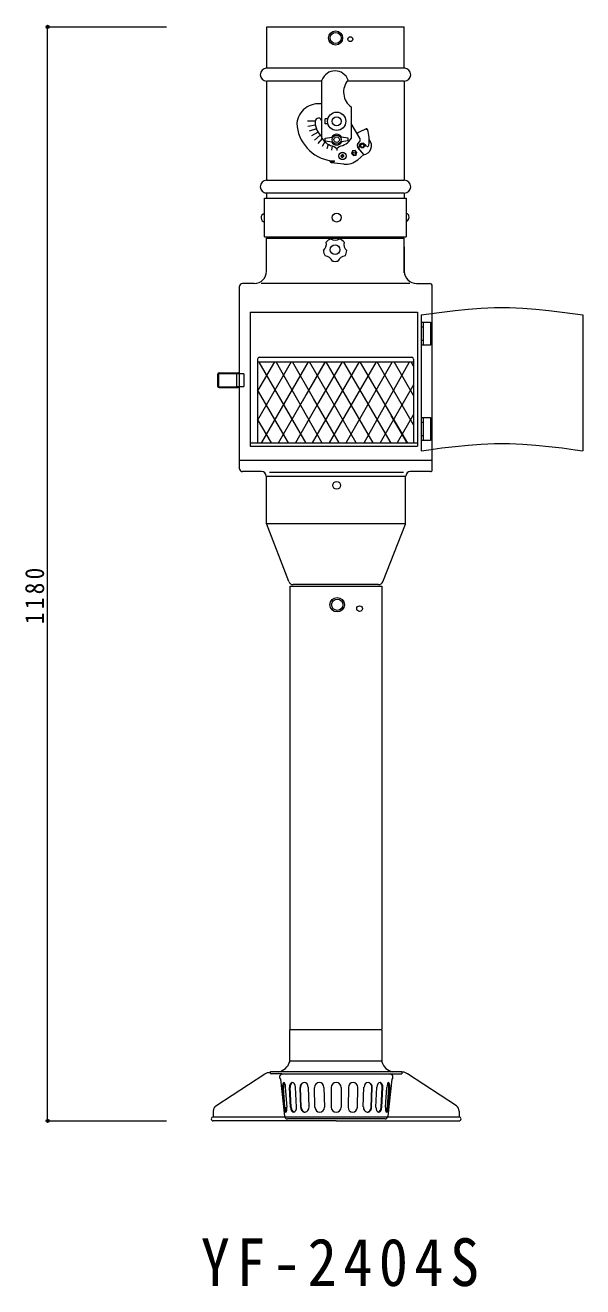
# Model space of a CAD drawing. Units: millimetres, scale not verified. Extents: x -3644 to 2961, y 1396 to 2911.
# Drawn here: x 1361 to 1961, y 1401 to 2759 of the extents above; entities that cross this region are included whole.
import ezdxf

# ---------------------------------------------------------------- set-up
doc = ezdxf.new("R2010")
doc.units = ezdxf.units.MM
doc.header["$LTSCALE"] = 7
doc.header["$PDMODE"] = 32
doc.header["$PDSIZE"] = 3.5
doc.layers.add('F-0', color=7, linetype='Continuous', lineweight=9)
doc.styles.add('ＭＳ ゴシック', font='')
doc.styles.get('ＭＳ ゴシック').set_extended_font_data('MS Gothic')

msp = doc.modelspace()

# ---------------------------------------------------------------- linework, layer by layer
at = {"layer": 'F-0'}
for p, q in [((1385.066, 1579.277), (1385.066, 2756.904)), ((1620.872, 2712.352), (1620.872, 2756.904)), ((1620.872, 2756.904), (1769.048, 2756.904)), ((1769.048, 2712.352), (1769.048, 2756.904)), ((1770.036, 2712.352), (1619.884, 2712.352)), ((1620.654, 2698.254), (1620.654, 2591.882)), ((1679.751, 2698.522), (1620.872, 2698.522)), ((1680.429, 2636.942), (1680.429, 2699.669)), ((1769.048, 2698.522), (1708.254, 2698.522)), ((1768.878, 2698.254), (1768.878, 2592.075)), ((1712.04, 2636.942), (1712.04, 2670.528)), ((1673.027, 2655.217), (1664.847, 2655.217)), ((1673.38, 2651.187), (1665.324, 2649.766)), ((1683.887, 2652.5), (1683.887, 2657.933)), ((1686.737, 2657.933), (1683.887, 2657.933)), ((1686.737, 2652.5), (1683.887, 2652.5)), ((1721.295, 2636.922), (1711.896, 2653.031)), ((1674.427, 2647.279), (1666.74, 2644.482)), ((1676.136, 2643.613), (1669.053, 2639.523)), ((1678.457, 2640.299), (1672.191, 2635.041)), ((1680.63, 2636.619), (1676.059, 2631.173)), ((1683.49, 2633.143), (1680.541, 2628.034)), ((1683.893, 2634.032), (1691.295, 2633.044)), ((1687.204, 2630.406), (1685.5, 2625.722)), ((1691.551, 2628.654), (1690.784, 2624.306)), ((1696.235, 2626.075), (1696.235, 2623.829)), ((1708.577, 2634.032), (1701.174, 2633.044)), ((1718.952, 2630.861), (1721.081, 2633.617)), ((1723.484, 2621.991), (1719.055, 2627.111)), ((1725.548, 2619.605), (1723.484, 2621.991)), ((1728.264, 2628.545), (1726.88, 2630.145)), ((1689.28, 2612.587), (1693.93, 2612.798)), ((1689.325, 2611.6), (1689.28, 2612.587)), ((1690.217, 2610.672), (1690.323, 2611.645)), ((1703.844, 2609.177), (1690.217, 2610.672)), ((1701.003, 2617.468), (1701.042, 2618.455)), ((1701.99, 2617.428), (1701.003, 2617.468)), ((1702.029, 2618.415), (1701.042, 2618.455)), ((1701.95, 2616.441), (1701.99, 2617.428)), ((1702.937, 2616.401), (1701.95, 2616.441)), ((1702.029, 2618.415), (1702.069, 2619.402)), ((1703.056, 2619.362), (1702.069, 2619.402)), ((1702.937, 2616.401), (1702.977, 2617.388)), ((1703.964, 2617.348), (1702.977, 2617.388)), ((1703.016, 2618.375), (1703.056, 2619.362)), ((1704.003, 2618.335), (1703.016, 2618.375)), ((1703.964, 2617.348), (1704.003, 2618.335)), ((1718.922, 2613.874), (1725.548, 2619.605)), ((1620.671, 2591.924), (1768.889, 2591.924)), ((1618.583, 2572.489), (1771.062, 2572.489)), ((1618.583, 2530.745), (1618.583, 2572.489)), ((1682.612, 2577.933), (1618.896, 2577.933)), ((1620.654, 2577.931), (1620.654, 2573.254)), ((1769.048, 2577.933), (1682.612, 2577.933)), ((1768.878, 2578.125), (1768.878, 2573.254)), ((1771.062, 2572.489), (1771.062, 2530.745)), ((1618.583, 2530.745), (1771.062, 2530.745)), ((1620.672, 2529.427), (1769.048, 2529.427)), ((1620.672, 2493.853), (1620.672, 2529.427)), ((1769.048, 2491.976), (1769.048, 2529.427)), ((1769.048, 2520.135), (1769.048, 2492.32)), ((1591.731, 2281.077), (1591.731, 2477.718)), ((1607.501, 2480.682), (1594.694, 2480.682)), ((1614.854, 2481.151), (1774.854, 2481.151)), ((1782.219, 2480.682), (1796.214, 2480.682)), ((1799.177, 2449.719), (1799.177, 2477.718)), ((1787.308, 2446.817), (1787.308, 2300.617)), ((1799.177, 2303.518), (1799.177, 2449.719)), ((1961.168, 2446.817), (1961.168, 2300.617)), ((1787.519, 2414.324), (1787.519, 2439.02)), ((1787.519, 2434.08), (1789.495, 2434.08)), ((1789.495, 2439.02), (1789.495, 2414.324)), ((1789.495, 2419.263), (1787.519, 2419.263)), ((1797.397, 2414.324), (1787.519, 2414.324)), ((1611.125, 2399.223), (1611.125, 2308.955)), ((1611.125, 2396.259), (1779.058, 2396.259)), ((1647.41, 2396.259), (1611.125, 2333.412)), ((1629.159, 2396.259), (1611.125, 2365.023)), ((1612.486, 2395.823), (1662.866, 2308.894)), ((1613.101, 2401.198), (1777.082, 2401.198)), ((1665.574, 2396.276), (1615.194, 2309.346)), ((1630.986, 2395.993), (1680.378, 2309.063)), ((1683.603, 2395.823), (1633.223, 2308.894)), ((1671.321, 2356.892), (1648.592, 2396.259)), ((1683.911, 2396.259), (1663.546, 2360.987)), ((1717.248, 2308.955), (1666.843, 2396.259)), ((1720.412, 2396.259), (1670.007, 2308.955)), ((1702.161, 2396.259), (1676.83, 2352.384)), ((1735.498, 2308.955), (1685.093, 2396.259)), ((1738.662, 2396.259), (1688.258, 2308.955)), ((1703.456, 2395.924), (1754.456, 2308.924)), ((1755.553, 2395.415), (1706.553, 2309.415)), ((1721.476, 2395.633), (1772.476, 2308.633)), ((1774.371, 2395.924), (1725.371, 2308.924)), ((1779.058, 2328.34), (1739.845, 2396.259)), ((1779.058, 2359.951), (1758.096, 2396.259)), ((1779.058, 2391.562), (1776.346, 2396.259)), ((1779.058, 2399.223), (1779.058, 2308.955)), ((1568.058, 2382.835), (1568.058, 2370.135)), ((1568.849, 2382.911), (1568.849, 2370.011)), ((1569.634, 2384.403), (1590.182, 2384.403)), ((1569.634, 2383.613), (1590.182, 2383.613)), ((1588.24, 2383.257), (1588.24, 2369.822)), ((1596.143, 2383.257), (1588.24, 2383.257)), ((1596.143, 2383.257), (1596.143, 2369.822)), ((1569.634, 2369.388), (1590.182, 2369.388)), ((1569.634, 2368.598), (1590.182, 2368.598)), ((1588.24, 2369.822), (1596.143, 2369.822)), ((1644.246, 2308.955), (1611.125, 2366.321)), ((1779.058, 2371.394), (1743.009, 2308.955)), ((1676.83, 2352.384), (1651.756, 2308.955)), ((1663.546, 2360.987), (1659.403, 2353.81)), ((1698.997, 2308.955), (1671.321, 2356.892)), ((1771.999, 2308.955), (1754.861, 2338.641)), ((1779.058, 2339.783), (1761.26, 2308.955)), ((1787.484, 2336.461), (1797.363, 2336.461)), ((1787.484, 2311.765), (1787.484, 2336.461)), ((1789.46, 2336.461), (1789.46, 2311.765)), ((1797.363, 2336.461), (1797.363, 2311.765)), ((1625.995, 2308.955), (1611.125, 2334.711)), ((1787.484, 2331.522), (1789.46, 2331.522)), ((1606.002, 2310.467), (1606.002, 2310.587)), ((1789.46, 2316.704), (1787.484, 2316.704)), ((1797.363, 2311.765), (1787.484, 2311.765)), ((1602.97, 2305.596), (1783.32, 2305.596)), ((1799.177, 2280.172), (1799.177, 2303.518)), ((1799.177, 2289.968), (1591.731, 2289.968)), ((1615.439, 2278.114), (1594.694, 2278.114)), ((1770.27, 2272.806), (1620.569, 2272.806)), ((1620.569, 2222.578), (1620.569, 2272.806)), ((1768.022, 2277.179), (1624.022, 2277.179)), ((1770.27, 2221.632), (1770.27, 2272.806)), ((1797.119, 2278.114), (1775.469, 2278.114)), ((1644.755, 2159.67), (1620.814, 2222.341)), ((1620.971, 2222.314), (1769.981, 2222.314)), ((1745.815, 2159.62), (1770.27, 2221.632)), ((1646.297, 2154.771), (1744.75, 2154.771)), ((1646.297, 1678.12), (1646.297, 2154.771)), ((1741.163, 2156.454), (1649.426, 2156.454)), ((1744.75, 2154.771), (1744.75, 1678.12)), ((1645.671, 1677.543), (1744.737, 1677.543)), ((1645.671, 1642.887), (1645.671, 1677.543)), ((1744.737, 1677.543), (1744.737, 1642.824)), ((1744.152, 1643.626), (1646.097, 1643.626)), ((1566.318, 1595.425), (1618.778, 1629.821)), ((1618.778, 1629.821), (1619.593, 1630.248)), ((1619.593, 1630.248), (1621.019, 1630.918)), ((1621.019, 1630.918), (1621.87, 1631.23)), ((1621.87, 1631.23), (1622.676, 1631.45)), ((1622.676, 1631.45), (1624.101, 1631.719)), ((1624.101, 1631.719), (1624.938, 1631.843)), ((1766.461, 1631.843), (1624.938, 1631.843)), ((1624.938, 1629.821), (1624.938, 1631.843)), ((1637.068, 1629.821), (1624.938, 1629.821)), ((1635.224, 1628.233), (1637.068, 1629.821)), ((1637.068, 1629.821), (1754.33, 1629.821)), ((1754.33, 1629.821), (1766.461, 1629.821)), ((1756.174, 1628.233), (1754.33, 1629.821)), ((1767.343, 1631.759), (1766.461, 1631.843)), ((1766.461, 1631.843), (1766.461, 1629.821)), ((1768.838, 1631.536), (1767.343, 1631.759)), ((1769.675, 1631.314), (1768.838, 1631.536)), ((1770.493, 1630.995), (1769.675, 1631.314)), ((1771.849, 1630.282), (1770.493, 1630.995)), ((1772.621, 1629.821), (1771.849, 1630.282)), ((1825.081, 1595.425), (1772.621, 1629.821)), ((1634.861, 1625.58), (1635.892, 1624.034)), ((1635.877, 1624.033), (1640.101, 1584.332)), ((1755.524, 1624.06), (1751.298, 1584.332)), ((1756.537, 1625.58), (1755.507, 1624.034)), ((1639.514, 1593.847), (1638.037, 1615.024)), ((1640.576, 1593.847), (1639.098, 1615.024)), ((1642.769, 1594.074), (1641.291, 1615.251)), ((1646.66, 1593.801), (1645.553, 1615)), ((1647.403, 1593.801), (1646.296, 1615)), ((1652.888, 1594.127), (1651.78, 1615.327)), ((1657.604, 1593.791), (1656.866, 1615.007)), ((1657.922, 1593.898), (1657.184, 1615.113)), ((1666.502, 1594.197), (1665.765, 1615.413)), ((1672.868, 1593.848), (1672.5, 1615.074)), ((1682.586, 1615.25), (1682.953, 1594.024)), ((1690.392, 1615.163), (1690.392, 1593.935)), ((1701.007, 1615.163), (1701.007, 1593.935)), ((1708.813, 1615.25), (1708.446, 1594.024)), ((1718.531, 1593.848), (1718.899, 1615.074)), ((1724.896, 1594.197), (1725.634, 1615.413)), ((1733.477, 1593.898), (1734.215, 1615.113)), ((1733.795, 1593.791), (1734.533, 1615.007)), ((1738.511, 1594.127), (1739.618, 1615.327)), ((1743.995, 1593.801), (1745.103, 1615)), ((1744.738, 1593.801), (1745.846, 1615)), ((1748.63, 1594.074), (1750.108, 1615.251)), ((1750.823, 1593.847), (1752.301, 1615.024)), ((1751.885, 1593.847), (1753.362, 1615.024)), ((1563.274, 1589.79), (1563.274, 1583.321)), ((1828.125, 1589.79), (1828.125, 1583.321)), ((1828.125, 1583.321), (1563.274, 1583.321)), ((1695.699, 1579.277), (1563.274, 1579.277)), ((1748.265, 1581.299), (1643.133, 1581.299)), ((1695.699, 1579.277), (1828.125, 1579.277))]:
    msp.add_line(p, q, dxfattribs=at)
at = {"layer": 'F-0', "color": 4}
for p, q in [((1385.066, 2756.904), (1513.073, 2756.904)), ((1385.066, 1579.277), (1513.073, 1579.277))]:
    msp.add_line(p, q, dxfattribs=at)
at = {"layer": 'F-0'}
for points in [[(1683.893, 2634.032), (1683.893, 2636.995), (1691.295, 2637.983)], [(1708.577, 2634.032), (1708.577, 2636.995), (1701.174, 2637.983)], [(1693.518, 2628.252), (1696.235, 2626.075), (1698.951, 2628.252)], [(1689.325, 2611.6), (1693.975, 2611.811), (1693.93, 2612.798)], [(1602.97, 2449.721), (1783.32, 2449.721), (1783.32, 2305.596)], [(1602.97, 2449.721), (1602.97, 2310.66), (1602.97, 2305.596)], [(1787.308, 2446.817), (1795.493, 2447.93), (1809.605, 2449.791), (1823.717, 2451.492), (1837.829, 2452.931), (1851.941, 2454.007), (1866.053, 2454.618), (1874.238, 2454.72), (1882.423, 2454.618), (1896.535, 2454.007), (1910.647, 2452.931), (1924.759, 2451.492), (1938.871, 2449.791), (1952.983, 2447.93), (1961.168, 2446.817)], [(1787.519, 2439.02), (1797.397, 2439.02), (1797.397, 2414.324)], [(1602.752, 2308.955), (1607.743, 2308.955), (1783.103, 2308.955)], [(1787.308, 2300.617), (1795.493, 2301.73), (1809.605, 2303.591), (1823.717, 2305.292), (1837.829, 2306.731), (1851.941, 2307.807), (1866.053, 2308.418), (1874.238, 2308.52), (1882.423, 2308.418), (1896.535, 2307.807), (1910.647, 2306.731), (1924.759, 2305.292), (1938.871, 2303.591), (1952.983, 2301.73), (1961.168, 2300.617)], [(1770.49, 2272.98), (1682.383, 2272.98), (1621.156, 2272.98)]]:
    msp.add_lwpolyline(points, dxfattribs=at)
msp.add_lwpolyline([(1713.209, 2623.299), (1712.238, 2620.5), (1714.176, 2618.258), (1717.087, 2618.817), (1718.059, 2621.616), (1716.12, 2623.858)], close=True, dxfattribs=at)
for centre, radius in [((1695.092, 2744.927), 7.573), ((1695.161, 2744.915), 5.927), ((1710.927, 2743.629), 2.634), ((1696.235, 2655.217), 9.878), ((1696.235, 2655.217), 4.939), ((1696.235, 2635.513), 4.939), ((1696.235, 2635.513), 2.963), ((1702.503, 2617.901), 3.951), ((1715.148, 2621.058), 1.482), ((1723.891, 2629.042), 2.47), ((1723.891, 2629.042), 1.976), ((1696.214, 2551.627), 4.802), ((1694.534, 2517.036), 5.186), ((1696.27, 2263.36), 4.187), ((1696.744, 2134.797), 7.782), ((1696.815, 2134.784), 6.09), ((1720.919, 2130.66), 3.045)]:
    msp.add_circle(centre, radius, dxfattribs=at)
for centre, radius, start, end in [((1620.872, 2705.437), 6.915, 90, 270), ((1694.453, 2694.654), 14.893, 19.67743, 160.32256), ((1769.048, 2705.437), 6.915, 270, 90), ((1723.421, 2686.708), 19.782, 139.06517, 234.87869), ((1676.88, 2650.393), 23.75, 81.40654, 172.99953), ((1696.235, 2655.217), 42.971, 182.57289, 262.23984), ((1676.725, 2655.007), 3.704, 90, 181.22952), ((1696.235, 2655.217), 23.214, 180.51668, 227.08981), ((1676.725, 2655.007), 3.704, 3.23477, 90), ((1696.235, 2646.546), 18.495, 211.28448, 261.55359), ((1696.235, 2635.513), 5.927, 90, 156.05156), ((1696.235, 2635.513), 5.927, 23.94843, 90), ((1696.235, 2646.546), 18.495, 278.4464, 328.7155), ((1739.267, 2612.789), 35.964, 109.2178, 125.62424), ((1718.736, 2635.429), 2.963, 322.30957, 30.26373), ((1723.891, 2629.042), 9.878, 277.19296, 41.19754), ((1723.891, 2627.56), 19.51, 73.48132, 80.26373), ((1728.171, 2645.496), 1.482, 80.26373, 119.82397), ((1728.171, 2645.496), 1.482, 358.37778, 80.26373), ((1697.822, 2635.187), 33.504, 350.44992, 19.28555), ((1696.235, 2635.513), 5.927, 203.94843, 336.05156), ((1721.297, 2629.05), 2.963, 142.30957, 220.8582), ((1723.891, 2627.56), 3.951, 45, 220.8582), ((1729.384, 2629.515), 1.482, 220.8582, 4.3978), ((1705.998, 2628.816), 19.757, 263.74202, 310.8582), ((1620.872, 2584.847), 6.915, 90, 270), ((1769.048, 2584.847), 6.915, 270, 90), ((1619.654, 2551.328), 4.802, 104.93142, 258.69007), ((1769.484, 2551.926), 4.802, 288.43495, 70.34618), ((1694.534, 2517.036), 12.595, 112.35627, 139.64373), ((1694.534, 2537.04), 9.631, 240.17187, 299.82813), ((1694.534, 2517.036), 12.595, 40.35627, 67.64373), ((1694.534, 2517.036), 12.595, 184.35627, 211.64373), ((1675.51, 2523.217), 9.631, 312.17187, 11.82813), ((1713.559, 2523.217), 9.631, 168.17187, 227.82813), ((1694.497, 2517.036), 12.595, 328.35627, 355.64373), ((1694.534, 2517.036), 12.595, 328.35627, 355.64373), ((1682.776, 2500.852), 9.631, 24.17187, 83.82813), ((1694.534, 2517.036), 12.595, 256.35627, 283.64373), ((1706.292, 2500.852), 9.631, 96.17187, 155.82813), ((1607.501, 2493.853), 13.171, 270, 0), ((1782.219, 2493.853), 13.171, 180, 270), ((1594.694, 2477.718), 2.963, 90, 180), ((1796.214, 2477.718), 2.963, 0, 90), ((1613.101, 2399.223), 1.976, 90, 180), ((1777.082, 2399.223), 1.976, 0, 90), ((1569.634, 2382.823), 1.581, 90, 180), ((1569.634, 2382.823), 0.79, 90, 180), ((1590.182, 2382.823), 1.581, 15.93796, 90), ((1590.182, 2382.823), 0.79, 33.31165, 90), ((1569.634, 2370.178), 1.581, 180, 270), ((1569.634, 2370.178), 0.79, 180, 270), ((1590.182, 2370.178), 0.79, 270, 333.20451), ((1590.182, 2370.178), 1.581, 270, 346.97339), ((1594.694, 2281.077), 2.963, 180, 270), ((1615.439, 2273.175), 4.939, 0, 90), ((1775.469, 2273.175), 4.939, 90, 180), ((1797.119, 2280.172), 2.058, 270, 0), ((1623.555, 2222.578), 2.986, 180, 196.89865), ((1649.426, 2161.454), 5, 200.90798, 270), ((1741.163, 2161.454), 5, 270, 338.4774), ((1630.22, 1647.67), 16.174, 281.89422, 342.79972), ((1760.168, 1647.67), 16.174, 197.43546, 258.10578), ((1636.543, 1626.701), 2.022, 130.73247, 213.69007), ((1695.699, 1615.163), 5.307, 0, 180), ((1754.855, 1626.701), 2.022, 326.30993, 49.26753), ((1570.013, 1589.79), 6.739, 123.25132, 180), ((1695.699, 1593.935), 5.307, 180, 0), ((1821.385, 1589.79), 6.739, 0, 56.74872), ((1563.274, 1581.299), 2.022, 90, 270), ((1643.133, 1584.332), 3.033, 180, 270), ((1748.265, 1584.332), 3.033, 270, 0), ((1828.125, 1581.299), 2.022, 270, 90)]:
    msp.add_arc(centre, radius, start, end, dxfattribs=at)
for centre, major_axis, ratio, start_param, end_param in [((1639.661, 1615.137), (-0.37, 5.294), 0.3, 4.71238898, 7.85398163), ((1640.722, 1615.137), (-0.37, 5.294), 0.3, 0.31807841, 1.57079633), ((1648.663, 1615.163), (-0.278, 5.3), 0.6, 4.71238898, 7.85398163), ((1649.406, 1615.163), (-0.278, 5.3), 0.6, 0.08539564, 1.57079633), ((1661.153, 1615.157), (-0.185, 5.304), 0.8, 0.19277883, 1.57079633), ((1661.471, 1615.263), (-0.185, 5.304), 0.8, 4.71238898, 7.85398163), ((1677.541, 1615.162), (-0.093, 5.306), 0.95, 4.71238898, 7.85398163), ((1713.858, 1615.162), (0.093, 5.306), 0.95, 4.71238898, 7.85398163), ((1729.928, 1615.263), (0.185, 5.304), 0.8, 4.71238898, 7.85398163), ((1730.246, 1615.157), (0.185, 5.304), 0.8, 4.71238898, 6.09040648), ((1742.735, 1615.163), (0.278, 5.3), 0.6, 4.71238898, 7.85398163), ((1741.992, 1615.163), (0.278, 5.3), 0.6, 4.71238898, 6.19778966), ((1751.738, 1615.137), (0.37, 5.294), 0.3, 4.71238898, 7.85398163), ((1750.677, 1615.137), (0.37, 5.294), 0.3, 4.71238898, 5.9651069), ((1641.142, 1593.961), (0.37, -5.294), 0.3, 4.71238898, 7.85398163), ((1642.203, 1593.961), (0.37, -5.294), 0.3, 4.71238898, 5.92315697), ((1649.775, 1593.964), (0.278, -5.3), 0.6, 4.71238898, 7.85398163), ((1650.518, 1593.964), (0.278, -5.3), 0.6, 4.71238898, 6.13492104), ((1661.894, 1593.941), (0.185, -5.304), 0.8, 4.71238898, 6.55389338), ((1662.212, 1594.047), (0.185, -5.304), 0.8, 4.71238898, 7.85398163), ((1677.912, 1593.936), (0.093, -5.306), 0.95, 4.71238898, 7.85398163), ((1713.487, 1593.936), (-0.093, -5.306), 0.95, 4.71238898, 7.85398163), ((1729.187, 1594.047), (-0.185, -5.304), 0.8, 4.71238898, 7.85398163), ((1729.505, 1593.941), (-0.185, -5.304), 0.8, 6.01247724, 7.85398163), ((1741.624, 1593.964), (-0.278, -5.3), 0.6, 4.71238898, 7.85398163), ((1740.881, 1593.964), (-0.278, -5.3), 0.6, 0.14826426, 1.57079633), ((1750.257, 1593.961), (-0.37, -5.294), 0.3, 4.71238898, 7.85398163), ((1749.196, 1593.961), (-0.37, -5.294), 0.3, 0.36002834, 1.57079633)]:
    msp.add_ellipse(centre, major_axis=major_axis, ratio=ratio, start_param=start_param, end_param=end_param, dxfattribs=at)
at = {"layer": 'F-0', "color": 1}
for p in [(1385.066, 2756.904), (1385.066, 1579.277)]:
    msp.add_point(p, dxfattribs=at)

# ---------------------------------------------------------------- texts
at = {"layer": 'F-0', "insert": (1381.566, 2113.84), "char_height": 20.53, "attachment_point": 7, "rotation": 90, "style": 'ＭＳ ゴシック'}
msp.add_mtext('\\T1.28;\\W0.9;1180', dxfattribs=at)
at = {"layer": 'F-0', "color": 6, "insert": (1549.912, 1400.634), "char_height": 51.32, "attachment_point": 7, "style": 'ＭＳ ゴシック'}
msp.add_mtext('\\T1.22;\\W0.9;YF-2404S', dxfattribs=at)

doc.saveas('drawing.dxf')
